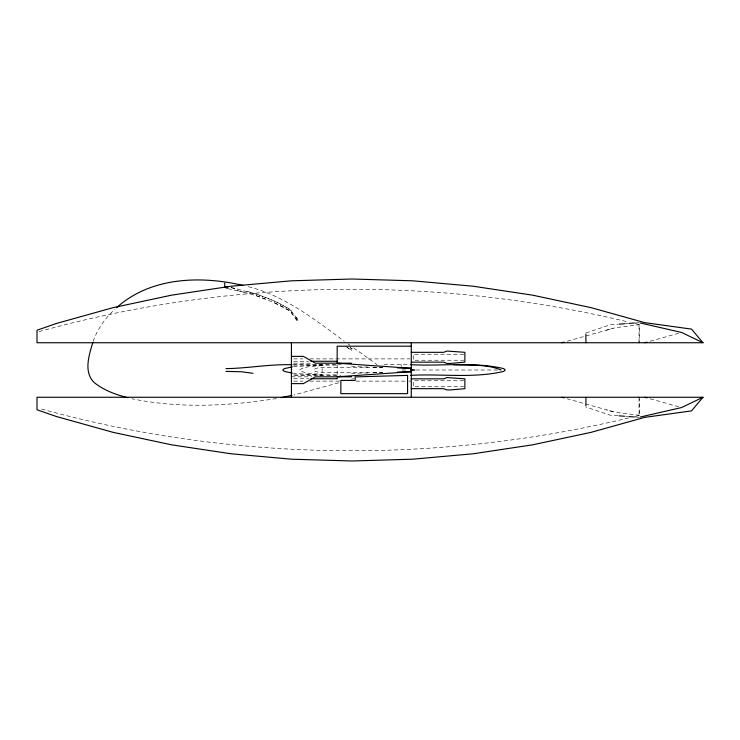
<?xml version="1.0" encoding="UTF-8"?>
<svg xmlns="http://www.w3.org/2000/svg" width="740" height="740" viewBox="0 0 740 740"><rect width="100%" height="100%" fill="white"/><g stroke="black" fill="none" stroke-linecap="round" stroke-linejoin="round"><path stroke-width="0.56" stroke-dasharray="3.7 2.78" d="M93.166 341.399C97.449 329.05 105.33 317.895 114.987 309.135M606.56 330.151L613.062 328.32M585.904 332.963L610.278 324.805L617.937 324.24M39.137 331.613C230.427 278.314 435.647 275.548 628.612 322.067M567.284 341.196L615.384 327.672L639.674 324.666L639.674 341.612M650.183 341.223L681.549 332.445M338.652 382.793L294.122 394.929M351.5 379.222L353.637 378.63M628.612 417.934C435.647 464.452 230.427 461.686 39.137 408.388M635.253 416.37L639.674 415.334L639.674 398.388M276.519 398.518C228.873 406.131 179.506 408.637 131.998 398.758M293.456 366.707L322.122 364.792L322.122 375.226L293.456 373.312M322.122 365.486C314.704 366.735 305.833 365.514 299.469 370.009C305.833 374.505 314.704 373.284 322.122 374.532M624.532 323.759L627.835 323.51M635.494 322.954L639.036 322.686L639.036 342.232M351.454 373.404L368.705 372.914M373.312 372.784L382.515 372.525M293.003 364.737L341.316 364.672M463.721 354.247L413.253 354.247L413.253 360.232L463.721 360.232M293.725 358.891L302.947 358.891M309.857 358.891L410.117 358.891M293.706 361.259L308.571 361.259M293.697 363.183L311.901 363.183M383.977 364.672L410.284 364.672M293.706 365.107L337.163 365.107M382.811 367.382L319.874 367.382L315.259 368.631L313.64 370.009L315.259 371.397L319.874 372.636L382.811 372.636M405.742 370.009L401.154 370.009L401.154 369.112M416.084 370.009L497.632 370.009M293.706 374.893L337.163 374.893M294.539 375.356L341.001 375.356M291.421 376.817L311.901 376.817M293.706 378.741L308.571 378.741M463.721 380.758L413.253 380.758L413.253 386.743L463.721 386.743M293.725 381.128L302.947 381.128M309.857 381.128L339.817 381.128M355.949 381.128L407.814 381.128M408.961 381.128L411.274 381.128M351.454 366.596L368.705 367.086M373.312 367.216L382.515 367.475M617.937 415.76L610.278 415.196L585.904 407.037M625.633 416.324L627.835 416.49M635.494 417.046L639.036 417.314L639.036 398.86M639.674 415.334L615.384 412.328L567.284 398.805M613.062 411.68L606.56 409.849M225.802 288.526L227.911 288.813M231.13 287.601L256.336 293.947L274.42 301.041L289.978 309.144L297.878 319.763M231.102 287.721L237.503 288.924M227.929 288.693L247.012 292.827M635.253 323.63L639.674 324.666M237.503 290.617L256.336 295.639L274.42 302.743L283.115 306.998L289.978 310.837L297.878 321.715M650.183 398.777L681.549 407.555M248.353 286.713C284.733 295.769 314.704 319.495 344.285 341.242M246.975 291.236C262.275 295.926 278.185 301.199 291.135 310.634M256.299 295.75L265.438 299.062M274.364 302.845L289.978 310.976M350.14 347.624L351.898 348.781M350.122 347.661L351.898 348.827M345.728 346.44L351.898 350.473M347.449 347.606L351.898 350.519L351.898 348.096M348.041 343.915L349.918 345.256M353.664 347.93L377.132 364.672M291.19 312.252L297.878 321.465M296.25 317.108L297.878 320.013M401.154 364.672L401.154 366.642M337.163 364.321L337.163 375.68"/><path stroke-width="1.11" d="M92.815 342.481C89.068 355.043 83.185 372.572 94.591 382.858C104.229 390.535 116.06 394.707 127.881 397.713M703 397.26L691.493 410.894L644.771 417.36L591.001 432.364L532.587 444.832L473.054 453.786L412.763 459.189L352.092 460.992L291.421 459.189L231.13 453.786L171.588 444.832L113.174 432.364L56.259 416.481L37 409.757L37 397.26L703 397.26L681.549 407.555L640.155 417.055M116.624 307.655C150.562 277.038 200.54 275.483 242.942 285.39M561.799 342.74L563.991 342.121M644.771 342.74L646.936 342.139M291.958 395.401L280.987 397.667M410.7 370.703L414.872 370.009L410.7 369.315M292.374 366.864L284.354 368.631L282.736 370.009L284.354 371.397L292.374 373.154M619.038 324.157L624.532 323.759M628.935 323.436L634.402 323.029M337.163 376.817L411.274 371.702L397.463 372.1M225.987 368.631C248.02 368.317 269.841 364.052 291.976 364.746M703 342.74L37 342.74L37 330.243L56.259 323.519L113.174 307.637L171.588 295.168L231.13 286.214L291.421 280.812L352.092 279.008L412.763 280.812L473.054 286.214L532.587 295.168L591.001 307.637L644.771 322.64L691.493 329.106L703 342.74L681.549 332.445L640.155 322.945M411.274 346.19L337.163 346.19L337.163 363.183L411.274 368.298L397.463 367.9M411.274 352.323L443.593 352.323L447.006 351.056L464.868 352.323L464.868 362.156L450.41 363.433L447.006 363.433L443.593 362.156L411.274 362.156M291.421 356.375L303.363 356.375L315.314 363.183L351.454 363.183M310.856 361.259L337.163 361.259M410.728 364.672C441.539 366.411 473.387 361.444 503.746 368.631L505.235 370.009L503.746 371.397C473.387 378.575 441.539 373.608 410.728 375.356M351.454 376.817L315.314 376.817L303.363 383.625L291.421 383.625M310.856 378.741L337.163 378.741L337.163 378.177M411.274 378.834L443.593 378.834L447.006 377.567L464.868 378.834L464.868 388.667L450.41 389.943L447.006 389.943L443.593 388.667L411.274 388.667M453.666 364.672C469.345 365.653 486.337 363.784 501.082 370.009M225.987 371.397L241.36 371.767L252.997 373.293M619.038 415.843L624.532 416.241M628.935 416.565L634.402 416.971M224.747 286.695L227.911 287.111M644.771 397.26L646.936 397.861M561.799 397.26L563.991 397.88M639.036 342.232L639.036 342.74M639.036 397.26L639.036 397.769M585.904 334.045L585.904 342.74M585.904 397.26L585.904 405.955M411.274 342.74L411.274 397.26M291.421 342.74L291.421 397.26M224.747 283.087L224.747 287.481M407.574 375.402L355.154 376.901L355.154 380.406L340.853 380.406L340.853 393.661L407.574 393.661L407.574 375.402"/></g></svg>
